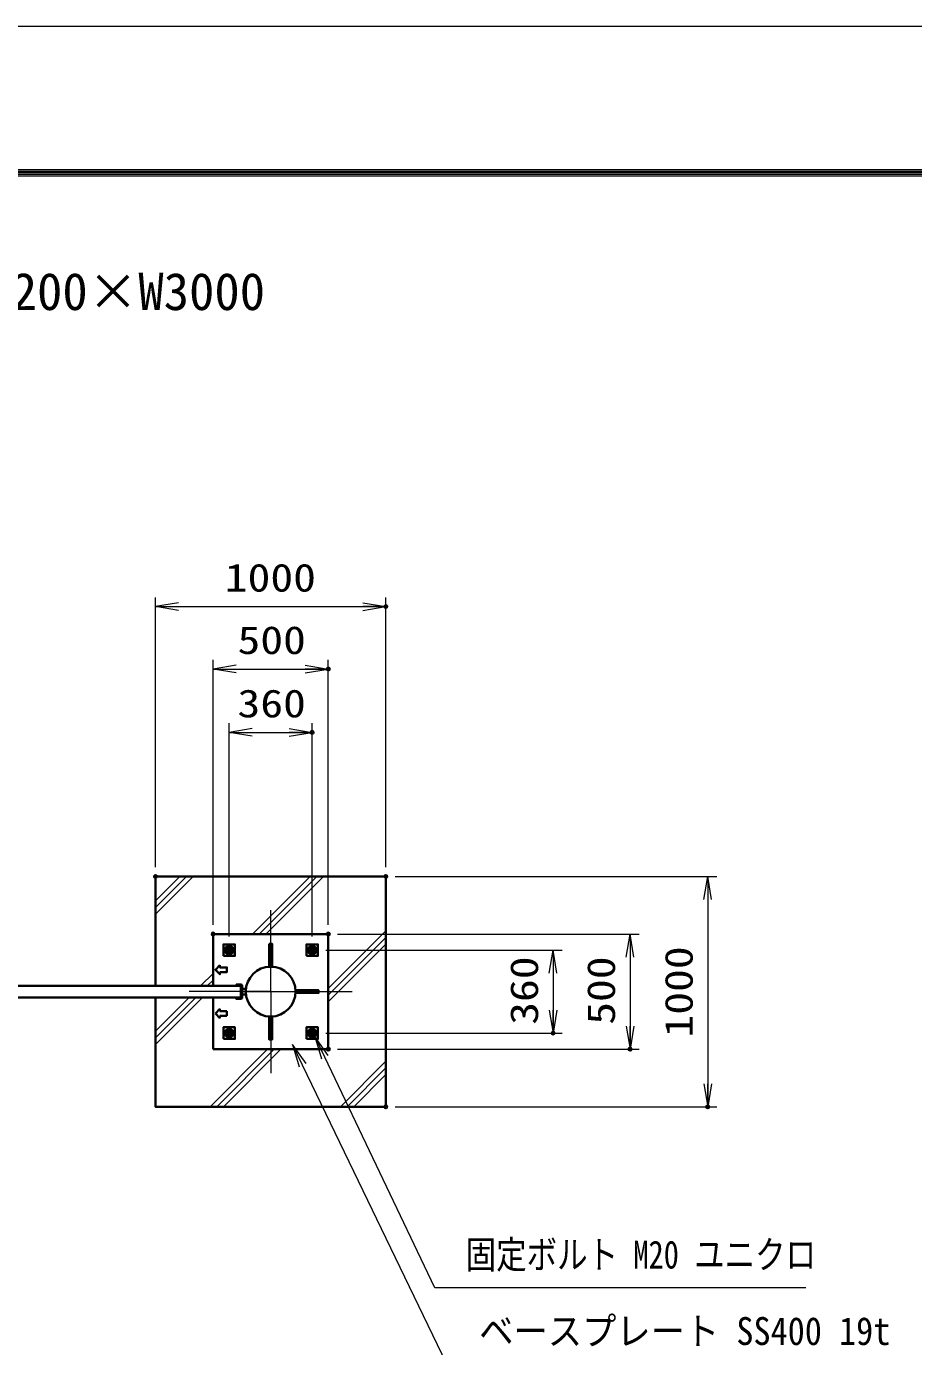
# Model space of a CAD drawing. Units: millimetres at full size. Extents: x -11880 to 11880, y -8400 to 8400.
# Drawn here: x 3464 to 7314, y 2671 to 8400 of the extents above; entities that cross this region are included whole.
import ezdxf
from ezdxf.enums import TextEntityAlignment as Align

# ---------------------------------------------------------------- set-up
doc = ezdxf.new("R2010")
doc.units = ezdxf.units.MM
doc.header["$LTSCALE"] = 30
doc.header["$PDMODE"] = 32
doc.header["$PDSIZE"] = 15
for name, pattern in [('DASHED', [7.5, 6, -1.5]), ('USER1', [18, 12, -1.5, 3, -1.5]), ('USER2', [9, 6, -0.75, 1.5, -0.75])]:
    doc.linetypes.add(name, pattern=pattern)
for name, color, linetype, lineweight in [('0-0_D-TTL', 7, 'Continuous', 18), ('0-1_外形線', 7, 'Continuous', 35), ('0-2_軸線', 200, 'USER1', 15), ('0-3_細線', 2, 'Continuous', 35), ('0-4_寸法線', 4, 'Continuous', 18), ('0-5_0', 7, 'Continuous', 18), ('0-7_隠れ線', 140, 'DASHED', 18), ('0-D_AM_0N', 7, 'Continuous', 50), ('0-E_AM_4N', 4, 'Continuous', 25), ('0-F_AM_7N', 6, 'USER2', 18), ('1-2_ハッチング', 253, 'Continuous', 13)]:
    doc.layers.add(name, color=color, linetype=linetype, lineweight=lineweight)
doc.layers.add('0-6_Defpoints', color=7, linetype='Continuous')
doc.layers.add('0-9_文字3', color=254, linetype='Continuous')
doc.styles.add('ＭＳ ゴシック', font='')
doc.styles.get('ＭＳ ゴシック').set_extended_font_data('MS Gothic')

# ---------------------------------------------------------------- blocks, each defined once
blk = doc.blocks.new('U304')
at = {"layer": '0-D_AM_0N'}
blk.add_lwpolyline([(25716849.9, 81987718.6), (25717299.9, 81987458.8), (25717749.9, 81987718.6), (25717749.9, 81988238.2), (25717299.9, 81988498), (25716849.9, 81988238.2)], close=True, dxfattribs=at)
for radius in [450, 259.4]:
    blk.add_circle((25717299.9, 81987978.4), radius, dxfattribs=at)
at = {"layer": '0-E_AM_4N'}
blk.add_arc((25717299.9, 81987978.4), 300, 260, 170, dxfattribs=at)
at = {"layer": '0-F_AM_7N'}
for p, q in [((25716728.3, 81987978.4), (25717871.5, 81987978.4)), ((25717299.9, 81988550), (25717299.9, 81987406.8))]:
    blk.add_line(p, q, dxfattribs=at)
blk = doc.blocks.new('U305')
at = {"layer": '0-D_AM_0N'}
blk.add_lwpolyline([(25727649.9, 81987718.6), (25728099.9, 81987458.8), (25728549.9, 81987718.6), (25728549.9, 81988238.2), (25728099.9, 81988498), (25727649.9, 81988238.2)], close=True, dxfattribs=at)
for radius in [450, 259.4]:
    blk.add_circle((25728099.9, 81987978.4), radius, dxfattribs=at)
at = {"layer": '0-E_AM_4N'}
blk.add_arc((25728099.9, 81987978.4), 300, 260, 170, dxfattribs=at)
at = {"layer": '0-F_AM_7N'}
for p, q in [((25727528.3, 81987978.4), (25728671.5, 81987978.4)), ((25728099.9, 81988550), (25728099.9, 81987406.8))]:
    blk.add_line(p, q, dxfattribs=at)
blk = doc.blocks.new('U306')
at = {"layer": '0-D_AM_0N'}
blk.add_lwpolyline([(25727649.9, 81976918.6), (25728099.9, 81976658.8), (25728549.9, 81976918.6), (25728549.9, 81977438.2), (25728099.9, 81977698), (25727649.9, 81977438.2)], close=True, dxfattribs=at)
for radius in [450, 259.4]:
    blk.add_circle((25728099.9, 81977178.4), radius, dxfattribs=at)
at = {"layer": '0-E_AM_4N'}
blk.add_arc((25728099.9, 81977178.4), 300, 260, 170, dxfattribs=at)
at = {"layer": '0-F_AM_7N'}
for p, q in [((25728099.9, 81977750), (25728099.9, 81976606.8)), ((25727528.3, 81977178.4), (25728671.5, 81977178.4))]:
    blk.add_line(p, q, dxfattribs=at)
blk = doc.blocks.new('U307')
at = {"layer": '0-D_AM_0N'}
blk.add_lwpolyline([(25716849.9, 81976918.6), (25717299.9, 81976658.8), (25717749.9, 81976918.6), (25717749.9, 81977438.2), (25717299.9, 81977698), (25716849.9, 81977438.2)], close=True, dxfattribs=at)
for radius in [450, 259.4]:
    blk.add_circle((25717299.9, 81977178.4), radius, dxfattribs=at)
at = {"layer": '0-E_AM_4N'}
blk.add_arc((25717299.9, 81977178.4), 300, 260, 170, dxfattribs=at)
at = {"layer": '0-F_AM_7N'}
for p, q in [((25717299.9, 81977750), (25717299.9, 81976606.8)), ((25716728.3, 81977178.4), (25717871.5, 81977178.4))]:
    blk.add_line(p, q, dxfattribs=at)
blk = doc.blocks.new('_Open')
at = {"layer": '0-5_0', "color": 4}
blk.add_line((-30, 5), (0, 0), dxfattribs=at)
blk.add_lwpolyline([(-30, -5), (0, 0), (-30, 0)], dxfattribs=at)
blk = doc.blocks.new('S286')
at = {"layer": '0-4_寸法線'}
for points in [[(25792368.8, 81944042.3), (25744076, 81944042.3), (25729754.4, 81974055.9), (25728462.5, 81976763.5)], [(25730205.7, 81974271.3), (25728462.5, 81976763.5), (25729303.2, 81973840.6)]]:
    blk.add_lwpolyline(points, dxfattribs=at)
at = {"layer": '0-4_寸法線', "color": 254, "style": 'ＭＳ ゴシック', "width": 0.8}
blk.add_text('固定ボルト M20 ユニクロ', height=3637, dxfattribs=at).set_placement((25748085, 81945442.9), align=Align.BOTTOM_LEFT)
blk = doc.blocks.new('S287')
at = {"layer": '0-4_寸法線'}
for points in [[(25799612, 81934085.3), (25745645.6, 81934085.3), (25726861.8, 81972992.2), (25725557.5, 81975693.9)], [(25727312.1, 81973209.6), (25725557.5, 81975693.9), (25726411.6, 81972774.8)]]:
    blk.add_lwpolyline(points, dxfattribs=at)
at = {"layer": '0-4_寸法線', "color": 254, "style": 'ＭＳ ゴシック', "width": 0.9}
blk.add_text('ベースプレート SS400 19t', height=3637, dxfattribs=at).set_placement((25749845.6, 81935485.8), align=Align.BOTTOM_LEFT)

msp = doc.modelspace()

# ---------------------------------------------------------------- linework, layer by layer
at = {"layer": '0-0_D-TTL'}
for points in [[(-11880, -8400), (11880, -8400), (11880, 8400), (-11880, 8400)], [(-11116.29, 7779.43), (11116.29, 7779.43), (11116.29, -7777.71), (-11116.29, -7777.71)], [(-11109.21, 7772.36), (11109.21, 7772.36), (11109.21, -7770.64), (-11109.21, -7770.64)], [(-11102.14, 7765.29), (11102.14, 7765.29), (11102.14, -7763.57), (-11102.14, -7763.57)], [(-11095.07, 7758.21), (11095.07, 7758.21), (11095.07, -7756.5), (-11095.07, -7756.5)], [(-11088, 7751.14), (11088, 7751.14), (11088, -7749.43), (-11088, -7749.43)]]:
    msp.add_lwpolyline(points, close=True, dxfattribs=at)
at = {"layer": '0-1_外形線'}
for p, q in [((4273.88, 4461.26), (4273.88, 4236.26)), ((4773.88, 4461.26), (4273.88, 4461.26)), ((4773.88, 3961.26), (4773.88, 4461.26)), ((4373.88, 4242.26), (4393.88, 4242.26)), ((4273.88, 4186.26), (4273.88, 3961.26)), ((4393.88, 4186.26), (4393.88, 4236.26)), ((4399.88, 4236.26), (4399.88, 4186.26)), ((4399.88, 4223.76), (4416.45, 4223.76)), ((4416.45, 4198.76), (4399.88, 4198.76)), ((4273.88, 3961.26), (4773.88, 3961.26))]:
    msp.add_line(p, q, dxfattribs=at)
for points in [[(4023.88, 4186.26), (4023.88, 3711.26), (5023.88, 3711.26), (5023.88, 4711.26), (4023.88, 4711.26), (4023.88, 4236.26)], [(4393.88, 4236.26), (4373.88, 4236.26), (4373.88, 4242.26)], [(4393.88, 4180.26), (4373.88, 4180.26), (4373.88, 4186.26), (4393.88, 4186.26)]]:
    msp.add_lwpolyline(points, dxfattribs=at)
for points in [[(4318.88, 4366.26), (4368.88, 4366.26), (4368.88, 4416.26), (4318.88, 4416.26)], [(4678.88, 4366.26), (4728.88, 4366.26), (4728.88, 4416.26), (4678.88, 4416.26)], [(1393.88, 4236.26), (4393.88, 4236.26), (4393.88, 4186.26), (1393.88, 4186.26)], [(4318.88, 4006.26), (4368.88, 4006.26), (4368.88, 4056.26), (4318.88, 4056.26)], [(4678.88, 4006.26), (4728.88, 4006.26), (4728.88, 4056.26), (4678.88, 4056.26)]]:
    msp.add_lwpolyline(points, close=True, dxfattribs=at)
msp.add_circle((4523.88, 4211.26), 108.15, dxfattribs=at)
for centre, start, end in [((4393.88, 4236.26), 0, 90), ((4393.88, 4186.26), 270, 0)]:
    msp.add_arc(centre, 6, start, end, dxfattribs=at)
at = {"layer": '0-2_軸線'}
for p, q in [((4523.88, 4211.26), (4523.88, 4564.82)), ((4523.88, 4211.26), (4170.32, 4211.26)), ((4393.88, 4211.26), (4554.37, 4211.26)), ((4523.88, 4211.26), (4877.43, 4211.26)), ((4523.88, 4211.26), (4523.88, 3857.71))]:
    msp.add_line(p, q, dxfattribs=at)
at = {"layer": '0-3_細線'}
for p, q in [((4517.88, 4419.16), (4517.88, 4319.25)), ((4399.88, 4227.76), (4403.88, 4223.76)), ((4403.88, 4198.76), (4399.88, 4194.76)), ((4303.88, 4136.26), (4283.88, 4116.26)), ((4303.88, 4136.26), (4303.88, 4126.26)), ((4303.88, 4126.26), (4333.88, 4126.26)), ((4333.88, 4126.26), (4333.88, 4106.26)), ((4283.88, 4116.26), (4303.88, 4096.26)), ((4333.88, 4106.26), (4303.88, 4106.26)), ((4303.88, 4096.26), (4303.88, 4106.26))]:
    msp.add_line(p, q, dxfattribs=at)
for points in [[(4517.88, 4419.16), (4529.88, 4419.16), (4529.88, 4319.41)], [(4303.88, 4326.26), (4283.88, 4306.26), (4303.88, 4286.26), (4303.88, 4296.26)], [(4303.88, 4326.26), (4303.88, 4316.26), (4333.88, 4316.26), (4333.88, 4296.26), (4303.88, 4296.26)], [(4631.86, 4217.26), (4731.78, 4217.26), (4731.78, 4205.26), (4631.86, 4205.26)], [(4517.88, 4103.28), (4517.88, 4003.36), (4529.88, 4003.36), (4529.88, 4103.11)]]:
    msp.add_lwpolyline(points, dxfattribs=at)
at = {"layer": '0-4_寸法線'}
for p, q in [((4023.88, 4751.26), (4023.88, 5922.2)), ((5023.88, 4751.26), (5023.88, 5922.2)), ((4023.88, 5882.2), (5023.88, 5882.2)), ((4273.88, 4501.26), (4273.88, 5651.26)), ((4773.88, 4501.26), (4773.88, 5651.26)), ((4273.88, 5611.26), (4773.88, 5611.26)), ((4343.88, 4450.32), (4343.88, 5376.35)), ((4343.88, 5336.35), (4703.88, 5336.35)), ((4703.88, 4450.32), (4703.88, 5376.35)), ((5063.88, 4711.26), (6460.22, 4711.26)), ((6420.22, 4711.26), (6420.22, 3711.26)), ((4813.88, 4461.26), (6123.09, 4461.26)), ((6083.09, 4461.26), (6083.09, 3961.26)), ((4762.93, 4391.26), (5789.23, 4391.26)), ((5749.23, 4391.26), (5749.23, 4031.26)), ((4762.93, 4031.26), (5789.23, 4031.26)), ((4813.88, 3961.26), (6123.09, 3961.26)), ((5063.88, 3711.26), (6460.22, 3711.26))]:
    msp.add_line(p, q, dxfattribs=at)
at = {"layer": '0-6_Defpoints'}
for p in [(5023.88, 5882.2), (4773.88, 5611.26), (4703.88, 5336.35), (4023.88, 4711.26), (5023.88, 4711.26), (5023.88, 4711.26), (4273.88, 4461.26), (4343.88, 4410.32), (4703.88, 4410.32), (4773.88, 4461.26), (4773.88, 4461.26), (4722.93, 4391.26), (4722.93, 4031.26), (5749.23, 4031.26), (4773.88, 3961.26), (6083.09, 3961.26), (5023.88, 3711.26), (6420.22, 3711.26)]:
    msp.add_point(p, dxfattribs=at)
at = {"layer": '0-7_隠れ線'}
for centre in [(4343.88, 4391.26), (4703.88, 4391.26), (4343.88, 4031.26), (4703.88, 4031.26)]:
    msp.add_circle(centre, 20, dxfattribs=at)
at = {"layer": '1-2_ハッチング'}
for p, q in [((4023.88, 4605.91), (4129.23, 4711.26)), ((4023.88, 4576.91), (4158.23, 4711.26)), ((4023.88, 4547.91), (4187.23, 4711.26)), ((4444.92, 4461.26), (4694.92, 4711.26)), ((4473.92, 4461.26), (4723.92, 4711.26)), ((4502.92, 4461.26), (4752.92, 4711.26)), ((4773.88, 4224.54), (5023.88, 4474.54)), ((4773.88, 4195.54), (5023.88, 4445.54)), ((4773.88, 4166.54), (5023.88, 4416.54)), ((4219.92, 4236.26), (4273.88, 4290.22)), ((4248.92, 4236.26), (4273.88, 4261.22)), ((4023.88, 4040.22), (4169.92, 4186.26)), ((4023.88, 4011.22), (4198.92, 4186.26)), ((4023.88, 3982.22), (4227.92, 4186.26)), ((4260.6, 3711.26), (4510.6, 3961.26)), ((4289.6, 3711.26), (4539.6, 3961.26)), ((4318.6, 3711.26), (4568.6, 3961.26)), ((4826.29, 3711.26), (5023.88, 3908.85)), ((4855.29, 3711.26), (5023.88, 3879.85)), ((4884.29, 3711.26), (5023.88, 3850.85))]:
    msp.add_line(p, q, dxfattribs=at)

# ---------------------------------------------------------------- block references
at = {"layer": '0-4_寸法線', "xscale": 3.333333, "yscale": 3.333333}
for p, rotation in [((4023.88, 5882.2), 180), ((4273.88, 5611.26), 180), ((4343.88, 5336.35), 180), ((6420.22, 4711.26), 90), ((6083.09, 4461.26), 90), ((5749.23, 4391.26), 90), ((5749.23, 4031.26), 270), ((6083.09, 3961.26), 270), ((6420.22, 3711.26), 270)]:
    msp.add_blockref('_Open', p, dxfattribs=dict(at, rotation=rotation))
at = {"layer": '0-4_寸法線'}
for name, p, xscale, yscale in [('_Open', (5023.88, 5882.2), 3.333333, 3.333333), ('_Open', (4773.88, 5611.26), 3.333333, 3.333333), ('_Open', (4703.88, 5336.35), 3.333333, 3.333333), ('S286', (-852899.45, -2728541.35), 0.03333333, 0.03333333), ('S287', (-852899.45, -2728541.35), 0.03333333, 0.03333333)]:
    msp.add_blockref(name, p, dxfattribs=dict(at, xscale=xscale, yscale=yscale))
at = {"layer": '0-D_AM_0N', "xscale": 0.03333333, "yscale": 0.03333333}
for name in ['U304', 'U305', 'U307', 'U306']:
    msp.add_blockref(name, (-852899.45, -2728541.35), dxfattribs=at)

# ---------------------------------------------------------------- texts
at = {"layer": '0-4_寸法線', "color": 254, "style": 'ＭＳ ゴシック', "width": 1.2}
for s, p in [('1000', (4324.68, 5910.88)), ('500', (4379.88, 5639.95)), ('360', (4379.88, 5365.03))]:
    msp.add_text(s, height=121.2, dxfattribs=at).set_placement(p, align=Align.BOTTOM_LEFT)
for s, p in [('1000', (6391.53, 4012.06)), ('360', (5720.54, 4067.26)), ('500', (6054.4, 4067.26))]:
    msp.add_text(s, height=121.2, rotation=90, dxfattribs=at).set_placement(p, align=Align.BOTTOM_LEFT)
at = {"layer": '0-9_文字3', "style": 'ＭＳ ゴシック'}
msp.add_text('SU-TKM-G（片開） H1200×W3000', height=161.6, dxfattribs=at).set_placement((1309.15, 7120.58), align=Align.BOTTOM_LEFT)

doc.saveas('drawing.dxf')
